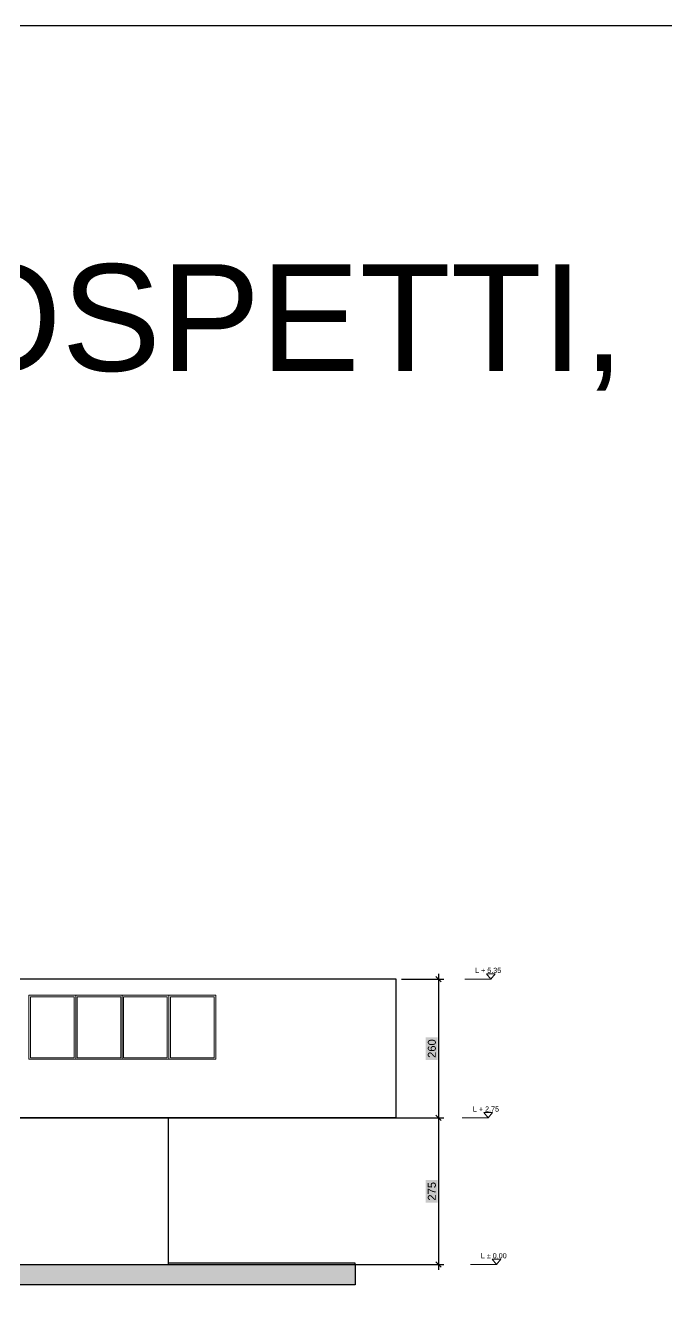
# Model space of a CAD drawing. Header units: inches. Extents: x 4350 to 28384, y -6772 to 993.
# Drawn here: x 16048 to 17250, y -1496 to 904 of the extents above; entities that cross this region are included whole.
import ezdxf

# ---------------------------------------------------------------- set-up
doc = ezdxf.new("R2010")
doc.units = ezdxf.units.IN
doc.header["$MEASUREMENT"] = 0
doc.layers.add('ARREDI_attrezzature', color=7, linetype='Continuous')
doc.layers.add('INFISSI', color=4, linetype='Continuous', lineweight=18)
doc.layers.add('QUOTE', color=3, linetype='Continuous', lineweight=9)
doc.styles.get("Standard").update_dxf_attribs({"font": 'arial.ttf'})
doc.dimstyles.new('ook', dxfattribs={"dimtxt": 15, "dimasz": 10, "dimexe": 10, "dimexo": 10, "dimgap": 5, "dimtad": 1, "dimtoh": 1, "dimdec": 0, "dimzin": 0, "dimdsep": 46, "dimtxsty": 'Standard', "dimblk": 'OBLIQUE', "dimcen": 0.09, "dimdle": 10, "dimadec": 0, "dimazin": 0, "dimtfac": 1, "dimtdec": 0, "dimtofl": 0, "dimtmove": 0, "dimatfit": 3, "dimldrblk": 'OBLIQUE', "dimfxl": 1, "dimtfill": 2, "dimtfillclr": 1, "dimtolj": 1, "dimtzin": 0, "dimarcsym": 0})

# ---------------------------------------------------------------- blocks, each defined once
blk = doc.blocks.new('_Oblique')
at = {"color": 0, "linetype": 'ByBlock', "lineweight": -2}
blk.add_line((-0.5, -0.5), (0.5, 0.5), dxfattribs=at)
blk = doc.blocks.new('*D99')
at = {"layer": 'Defpoints', "color": 0, "transparency": 16777216}
for p in [(16742.8, -884.2), (16742.8, -1144.2), (16822.3, -1144.2)]:
    blk.add_point(p, dxfattribs=at)
at = {"layer": 'QUOTE', "color": 0, "lineweight": -2, "transparency": 16777216}
for p, q in [((16752.8, -884.2), (16832.3, -884.2)), ((16822.3, -874.2), (16822.3, -1154.2)), ((16752.8, -1144.2), (16832.3, -1144.2))]:
    blk.add_line(p, q, dxfattribs=at)
at = {"layer": 'QUOTE', "color": 0, "lineweight": -2, "transparency": 16777216, "xscale": 10, "yscale": 10, "zscale": 10}
for p, rotation in [((16822.3, -884.2), 90), ((16822.3, -1144.2), 270)]:
    blk.add_blockref('_Oblique', p, dxfattribs=dict(at, rotation=rotation))
at = {"layer": 'QUOTE', "color": 0, "transparency": 16777216, "insert": (16809.7, -1014.2), "char_height": 15, "attachment_point": 5, "rotation": 90, "bg_fill": 1, "box_fill_scale": 1.25, "bg_fill_color": 1, "bg_fill_transparency": 0}
blk.add_mtext('\\A1;260', dxfattribs=at)
blk = doc.blocks.new('*D100')
at = {"layer": 'Defpoints', "color": 0, "transparency": 16777216}
for p in [(16315.7, -1144.2), (16315.7, -1419.2), (16822.3, -1419.2)]:
    blk.add_point(p, dxfattribs=at)
at = {"layer": 'QUOTE', "color": 0, "lineweight": -2, "transparency": 16777216}
for p, q in [((16325.7, -1144.2), (16832.3, -1144.2)), ((16822.3, -1134.2), (16822.3, -1429.2)), ((16325.7, -1419.2), (16832.3, -1419.2))]:
    blk.add_line(p, q, dxfattribs=at)
at = {"layer": 'QUOTE', "color": 0, "lineweight": -2, "transparency": 16777216, "xscale": 10, "yscale": 10, "zscale": 10}
for p, rotation in [((16822.3, -1144.2), 90), ((16822.3, -1419.2), 270)]:
    blk.add_blockref('_Oblique', p, dxfattribs=dict(at, rotation=rotation))
at = {"layer": 'QUOTE', "color": 0, "transparency": 16777216, "insert": (16809.7, -1281.7), "char_height": 15, "attachment_point": 5, "rotation": 90, "bg_fill": 1, "box_fill_scale": 1.25, "bg_fill_color": 1, "bg_fill_transparency": 0}
blk.add_mtext('\\A1;275', dxfattribs=at)

msp = doc.modelspace()

# ---------------------------------------------------------------- hatches: boundary and pattern name
at = {"layer": 'ARREDI_attrezzature'}
h = msp.add_hatch(color=256, dxfattribs=at)
h.dxf.hatch_style = 1
h.paths.add_polyline_path([(16665.7, -1419.2), (14785.9, -1419.2), (14785.9, -1456.9), (16665.7, -1456.9)])

# ---------------------------------------------------------------- linework, layer by layer
msp.add_lwpolyline([(13521.2, 903.5), (28383.7, 903.5), (28383.7, -6771.7), (13521.2, -6771.7)], close=True)
for p, q in [((16742.8, -884.2), (15449, -884.2)), ((16742.8, -1144.2), (16742.8, -884.2)), ((16742.8, -1144.2), (16742.8, -884.2)), ((16742.8, -1144.2), (15449, -1144.2)), ((15599, -1144.2), (16742.8, -1144.2)), ((15599.1, -1144.2), (16315.7, -1144.2)), ((16315.7, -1419.2), (16315.7, -1144.2)), ((15599, -1419.2), (16315.7, -1419.2)), ((16665.7, -1416.2), (16315.7, -1416.2)), ((16315.7, -1419.2), (16665.7, -1419.2)), ((16665.7, -1419.2), (16665.7, -1416.2))]:
    msp.add_line(p, q, dxfattribs=at)
msp.add_lwpolyline([(14785.9, -1419.2), (16665.7, -1419.2), (16665.7, -1456.9), (14785.9, -1456.9)], close=True, dxfattribs=at)
at = {"layer": 'INFISSI'}
for p, q in [((16053.8, -914.3), (16404.3, -914.3)), ((16053.8, -1034.3), (16053.8, -914.3)), ((16056.8, -917.3), (16138.7, -917.3)), ((16056.8, -1031.3), (16056.8, -917.3)), ((16056.8, -917.3), (16138.7, -917.3)), ((16138.7, -917.3), (16138.7, -1031.3)), ((16141.7, -914.3), (16141.7, -1034.3)), ((16144.7, -917.3), (16226.6, -917.3)), ((16144.7, -917.3), (16226.6, -917.3)), ((16226.6, -917.3), (16144.7, -917.3)), ((16144.7, -917.3), (16144.7, -1031.3)), ((16226.6, -917.3), (16226.6, -1031.3)), ((16229.1, -914.3), (16229.1, -1034.3)), ((16231.6, -917.3), (16313.4, -917.3)), ((16231.6, -917.3), (16231.6, -1031.3)), ((16313.4, -1031.3), (16313.4, -917.3)), ((16316.4, -1034.3), (16316.4, -914.3)), ((16319.4, -917.3), (16401.3, -917.3)), ((16319.4, -1031.3), (16319.4, -917.3)), ((16401.3, -1031.3), (16401.3, -917.3)), ((16404.3, -1034.3), (16404.3, -914.3)), ((16056.8, -1031.3), (16138.7, -1031.3)), ((16144.7, -1031.3), (16226.6, -1031.3)), ((16231.6, -1031.3), (16313.4, -1031.3)), ((16231.6, -1031.3), (16313.4, -1031.3)), ((16319.4, -1031.3), (16401.3, -1031.3)), ((16319.4, -1031.3), (16401.3, -1031.3)), ((16401.3, -1031.3), (16319.4, -1031.3)), ((16053.8, -1034.3), (16404.3, -1034.3))]:
    msp.add_line(p, q, dxfattribs=at)
at = {"layer": 'QUOTE'}
for p, q in [((16871.2, -884.2), (16920, -884.2)), ((16866.5, -1144.2), (16915.3, -1144.2)), ((16866.5, -1144.2), (16915.3, -1144.2)), ((16881.9, -1419.2), (16930.7, -1419.2))]:
    msp.add_line(p, q, dxfattribs=at)
for points in [[(16928.2, -873.9), (16920, -884.2), (16911.9, -873.9)], [(16923.4, -1133.9), (16915.3, -1144.2), (16907.1, -1133.9)], [(16923.4, -1133.9), (16915.3, -1144.2), (16907.1, -1133.9)], [(16938.9, -1408.9), (16930.7, -1419.2), (16922.6, -1408.9)]]:
    msp.add_lwpolyline(points, close=True, dxfattribs=at)

# ---------------------------------------------------------------- texts
at = {"insert": (14345.6, 456.2), "char_height": 200, "attachment_point": 1}
msp.add_mtext_dynamic_manual_height_columns('PIANTE, PROSPETTI, SEZIONI FINALI', width=6618.64, gutter_width=1, heights=[0], dxfattribs=at)
at = {"layer": 'QUOTE'}
for s, p in [('L + 5.35', (16890.8, -872.3)), ('L + 2.75', (16886.6, -1132.3)), ('L ± 0.00', (16901.5, -1407.3))]:
    msp.add_text(s, height=9.64, dxfattribs=at).set_placement(p)

# ---------------------------------------------------------------- dimensions: what is measured, and where the dimension line sits
for base, p1, p2, picture, middle in [((16822.3, -1144.2), (16742.8, -884.2), (16742.8, -1144.2), '*D99', (16809.7, -1014.2)), ((16822.3, -1419.2), (16315.7, -1144.2), (16315.7, -1419.2), '*D100', (16809.7, -1281.7))]:
    dim = msp.add_linear_dim(base=base, p1=p1, p2=p2, angle=90, dimstyle='ook', dxfattribs=at)
    dim.commit()
    dim.dimension.update_dxf_attribs({"geometry": picture, "text_midpoint": middle})

doc.saveas('drawing.dxf')
